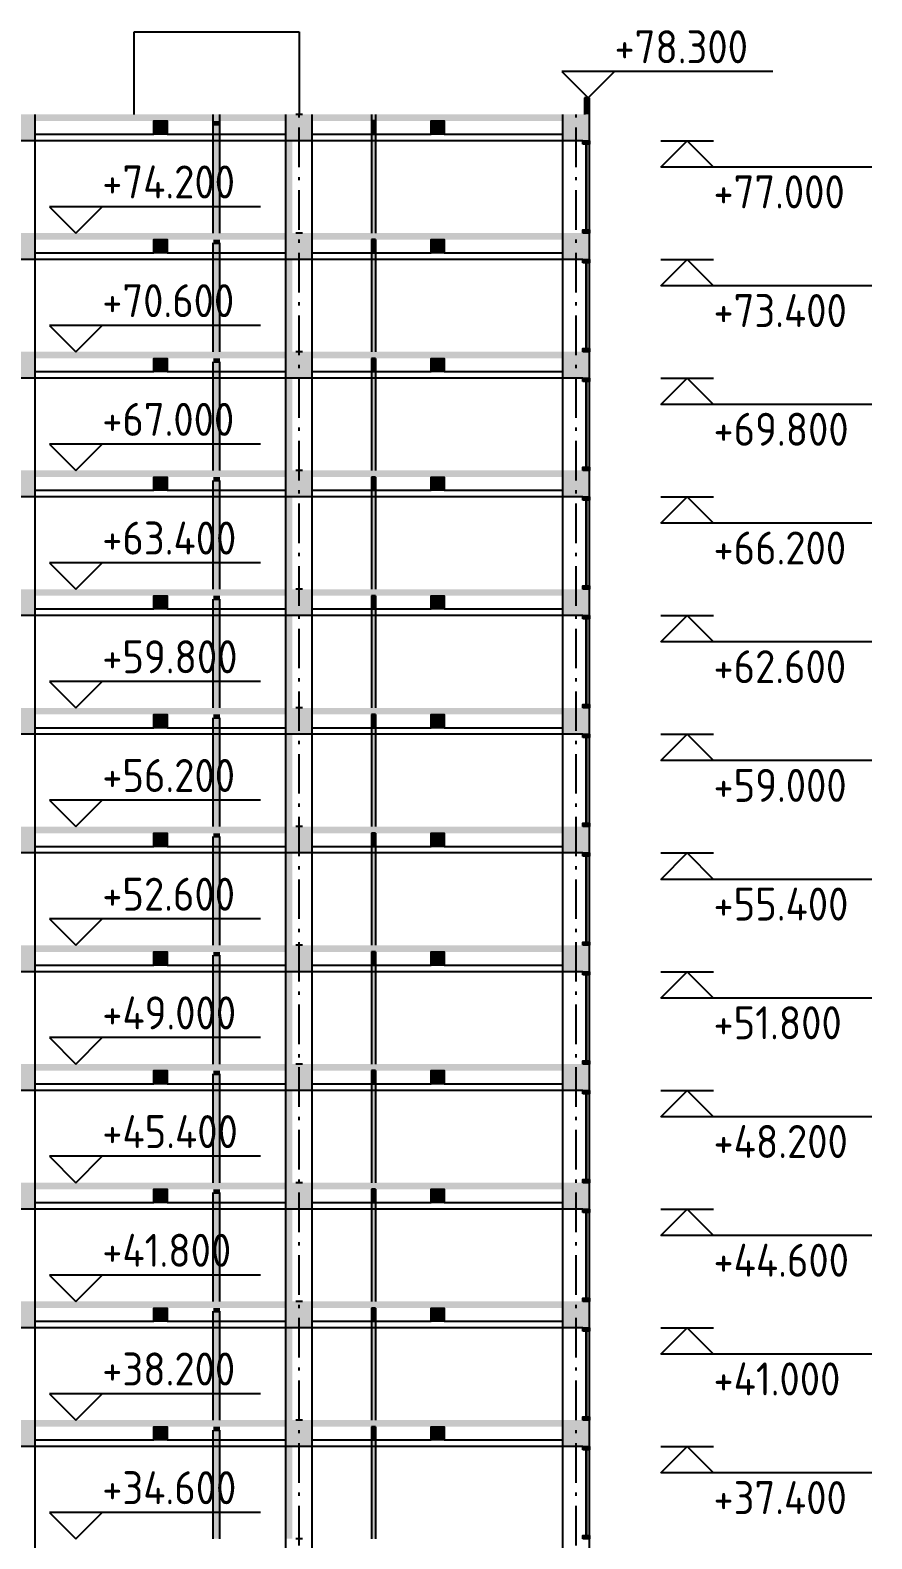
# Model space of a CAD drawing. Header units: inches. Extents: x -310 to 1074, y -19 to 138.
# Drawn here: x 208.11 to 233.62, y 34.6 to 80.35 of the extents above; entities that cross this region are included whole.
import ezdxf

# ---------------------------------------------------------------- set-up
doc = ezdxf.new("R2010")
doc.units = ezdxf.units.IN
doc.header["$MEASUREMENT"] = 0
doc.linetypes.add('ACAD_ISO10W100', pattern=[18, 12, -3, 0, -3])
for name, color, linetype in [('axis', 1, 'ACAD_ISO10W100'), ('column', 2, 'Continuous'), ('cutglass', 4, 'Continuous'), ('hatch', 11, 'Continuous'), ('oncut', 6, 'Continuous'), ('seeline', 214, 'Continuous'), ('text', 7, 'ACAD_ISO10W100')]:
    doc.layers.add(name, color=color, linetype=linetype)
doc.styles.add('Annotative', font='Arial.ttf')

msp = doc.modelspace()

# ---------------------------------------------------------------- hatches: boundary and pattern name
at = {"layer": 'hatch'}
h = msp.add_hatch(color=256, dxfattribs=at)
h.dxf.hatch_style = 1
h.paths.add_polyline_path([(225.0586, 78.3), (224.9086, 78.3), (224.9086, 77.8), (225.0586, 77.8)])
h = msp.add_hatch(color=256, dxfattribs=at)
h.dxf.hatch_style = 1
h.paths.add_polyline_path([(208.2586, 77.8), (207.4586, 77.8), (207.4586, 77), (208.2586, 77)])
h = msp.add_hatch(color=256, dxfattribs=at)
h.dxf.hatch_style = 1
h.paths.add_polyline_path([(215.8586, 77.8), (208.2586, 77.8), (208.2586, 77.6), (215.8586, 77.6)])
h = msp.add_hatch(color=256, dxfattribs=at)
h.dxf.hatch_style = 1
h.paths.add_polyline_path([(213.8586, 77.8), (213.6586, 77.8), (213.6586, 76.2), (213.8586, 76.2)])
h = msp.add_hatch(color=256, dxfattribs=at)
h.dxf.hatch_style = 1
h.paths.add_polyline_path([(216.0586, 77.8), (215.8586, 77.8), (215.8586, 76.2), (216.0586, 76.2)])
h = msp.add_hatch(color=256, dxfattribs=at)
h.dxf.hatch_style = 1
h.paths.add_polyline_path([(216.6586, 77.8), (215.8586, 77.8), (215.8586, 77), (216.6586, 77)])
h = msp.add_hatch(color=256, dxfattribs=at)
h.dxf.hatch_style = 1
h.paths.add_polyline_path([(224.2586, 77.8), (216.6586, 77.8), (216.6586, 77.6), (224.2586, 77.6)])
h = msp.add_hatch(color=256, dxfattribs=at)
h.dxf.hatch_style = 1
h.paths.add_polyline_path([(218.5786, 77.8), (218.4586, 77.8), (218.4586, 76.2), (218.5786, 76.2)])
h = msp.add_hatch(color=256, dxfattribs=at)
h.dxf.hatch_style = 1
h.paths.add_polyline_path([(225.0586, 77.8), (224.2586, 77.8), (224.2586, 77), (225.0586, 77)])
h = msp.add_hatch(color=256, dxfattribs=at)
h.dxf.hatch_style = 1
h.paths.add_polyline_path([(212.2586, 77.6), (211.8586, 77.6), (211.8586, 77.2), (212.2586, 77.2)])
h = msp.add_hatch(color=256, dxfattribs=at)
h.dxf.hatch_style = 1
h.paths.add_polyline_path([(213.8586, 77.6), (213.6586, 77.6), (213.6586, 77.4611), (213.8586, 77.4611)])
h = msp.add_hatch(color=256, dxfattribs=at)
h.dxf.hatch_style = 1
h.paths.add_polyline_path([(213.8586, 77.5), (213.6586, 77.5), (213.6586, 74.2), (213.8586, 74.2)])
h = msp.add_hatch(color=256, dxfattribs=at)
h.dxf.hatch_style = 1
h.paths.add_polyline_path([(218.5786, 77.6), (218.4586, 77.6), (218.4586, 77.2), (218.5786, 77.2)])
h = msp.add_hatch(color=256, dxfattribs=at)
h.dxf.hatch_style = 1
h.paths.add_polyline_path([(218.5786, 77.5), (218.4586, 77.5), (218.4586, 74.2), (218.5786, 74.2)])
h = msp.add_hatch(color=256, dxfattribs=at)
h.dxf.hatch_style = 1
h.paths.add_polyline_path([(220.6586, 77.6), (220.2586, 77.6), (220.2586, 77.2), (220.6586, 77.2)])
h = msp.add_hatch(color=256, dxfattribs=at)
h.dxf.hatch_style = 1
h.paths.add_polyline_path([(216.0586, 77), (215.8586, 77), (215.8586, 74.2), (216.0586, 74.2)])
h = msp.add_hatch(color=256, dxfattribs=at)
h.dxf.hatch_style = 1
h.paths.add_polyline_path([(224.8586, 77), (225.0586, 77), (225.0586, 76.9), (224.8586, 76.9)])
h = msp.add_hatch(color=256, dxfattribs=at)
h.dxf.hatch_style = 1
h.paths.add_polyline_path([(208.2586, 74.2), (207.4586, 74.2), (207.4586, 73.4), (208.2586, 73.4)])
h = msp.add_hatch(color=256, dxfattribs=at)
h.dxf.hatch_style = 1
h.paths.add_polyline_path([(215.8586, 74.2), (208.2586, 74.2), (208.2586, 74), (215.8586, 74)])
h = msp.add_hatch(color=256, dxfattribs=at)
h.dxf.hatch_style = 1
h.paths.add_polyline_path([(216.6586, 74.2), (215.8586, 74.2), (215.8586, 73.4), (216.6586, 73.4)])
h = msp.add_hatch(color=256, dxfattribs=at)
h.dxf.hatch_style = 1
h.paths.add_polyline_path([(224.2586, 74.2), (216.6586, 74.2), (216.6586, 74), (224.2586, 74)])
h = msp.add_hatch(color=256, dxfattribs=at)
h.dxf.hatch_style = 1
h.paths.add_polyline_path([(225.0586, 74.2), (224.2586, 74.2), (224.2586, 73.4), (225.0586, 73.4)])
h = msp.add_hatch(color=256, dxfattribs=at)
h.dxf.hatch_style = 1
h.paths.add_polyline_path([(224.8586, 74.3), (225.0586, 74.3), (225.0586, 74.2), (224.8586, 74.2)])
h = msp.add_hatch(color=256, dxfattribs=at)
h.dxf.hatch_style = 1
h.paths.add_polyline_path([(212.2586, 74), (211.8586, 74), (211.8586, 73.6), (212.2586, 73.6)])
h = msp.add_hatch(color=256, dxfattribs=at)
h.dxf.hatch_style = 1
h.paths.add_polyline_path([(213.8586, 74), (213.6586, 74), (213.6586, 73.8611), (213.8586, 73.8611)])
h = msp.add_hatch(color=256, dxfattribs=at)
h.dxf.hatch_style = 1
h.paths.add_polyline_path([(213.8586, 73.9), (213.6586, 73.9), (213.6586, 70.6), (213.8586, 70.6)])
h = msp.add_hatch(color=256, dxfattribs=at)
h.dxf.hatch_style = 1
h.paths.add_polyline_path([(218.5786, 74), (218.4586, 74), (218.4586, 73.6), (218.5786, 73.6)])
h = msp.add_hatch(color=256, dxfattribs=at)
h.dxf.hatch_style = 1
h.paths.add_polyline_path([(218.5786, 73.9), (218.4586, 73.9), (218.4586, 70.6), (218.5786, 70.6)])
h = msp.add_hatch(color=256, dxfattribs=at)
h.dxf.hatch_style = 1
h.paths.add_polyline_path([(220.6586, 74), (220.2586, 74), (220.2586, 73.6), (220.6586, 73.6)])
h = msp.add_hatch(color=256, dxfattribs=at)
h.dxf.hatch_style = 1
h.paths.add_polyline_path([(216.0586, 73.4), (215.8586, 73.4), (215.8586, 70.6), (216.0586, 70.6)])
h = msp.add_hatch(color=256, dxfattribs=at)
h.dxf.hatch_style = 1
h.paths.add_polyline_path([(224.8586, 73.4), (225.0586, 73.4), (225.0586, 73.3), (224.8586, 73.3)])
h = msp.add_hatch(color=256, dxfattribs=at)
h.dxf.hatch_style = 1
h.paths.add_polyline_path([(208.2586, 70.6), (207.4586, 70.6), (207.4586, 69.8), (208.2586, 69.8)])
h = msp.add_hatch(color=256, dxfattribs=at)
h.dxf.hatch_style = 1
h.paths.add_polyline_path([(215.8586, 70.6), (208.2586, 70.6), (208.2586, 70.4), (215.8586, 70.4)])
h = msp.add_hatch(color=256, dxfattribs=at)
h.dxf.hatch_style = 1
h.paths.add_polyline_path([(216.6586, 70.6), (215.8586, 70.6), (215.8586, 69.8), (216.6586, 69.8)])
h = msp.add_hatch(color=256, dxfattribs=at)
h.dxf.hatch_style = 1
h.paths.add_polyline_path([(224.2586, 70.6), (216.6586, 70.6), (216.6586, 70.4), (224.2586, 70.4)])
h = msp.add_hatch(color=256, dxfattribs=at)
h.dxf.hatch_style = 1
h.paths.add_polyline_path([(225.0586, 70.6), (224.2586, 70.6), (224.2586, 69.8), (225.0586, 69.8)])
h = msp.add_hatch(color=256, dxfattribs=at)
h.dxf.hatch_style = 1
h.paths.add_polyline_path([(224.8586, 70.7), (225.0586, 70.7), (225.0586, 70.6), (224.8586, 70.6)])
h = msp.add_hatch(color=256, dxfattribs=at)
h.dxf.hatch_style = 1
h.paths.add_polyline_path([(212.2586, 70.4), (211.8586, 70.4), (211.8586, 70), (212.2586, 70)])
h = msp.add_hatch(color=256, dxfattribs=at)
h.dxf.hatch_style = 1
h.paths.add_polyline_path([(213.8586, 70.4), (213.6586, 70.4), (213.6586, 70.2611), (213.8586, 70.2611)])
h = msp.add_hatch(color=256, dxfattribs=at)
h.dxf.hatch_style = 1
h.paths.add_polyline_path([(213.8586, 70.3), (213.6586, 70.3), (213.6586, 67), (213.8586, 67)])
h = msp.add_hatch(color=256, dxfattribs=at)
h.dxf.hatch_style = 1
h.paths.add_polyline_path([(218.5786, 70.4), (218.4586, 70.4), (218.4586, 70), (218.5786, 70)])
h = msp.add_hatch(color=256, dxfattribs=at)
h.dxf.hatch_style = 1
h.paths.add_polyline_path([(218.5786, 70.3), (218.4586, 70.3), (218.4586, 67), (218.5786, 67)])
h = msp.add_hatch(color=256, dxfattribs=at)
h.dxf.hatch_style = 1
h.paths.add_polyline_path([(220.6586, 70.4), (220.2586, 70.4), (220.2586, 70), (220.6586, 70)])
h = msp.add_hatch(color=256, dxfattribs=at)
h.dxf.hatch_style = 1
h.paths.add_polyline_path([(216.0586, 69.8), (215.8586, 69.8), (215.8586, 67), (216.0586, 67)])
h = msp.add_hatch(color=256, dxfattribs=at)
h.dxf.hatch_style = 1
h.paths.add_polyline_path([(224.8586, 69.8), (225.0586, 69.8), (225.0586, 69.7), (224.8586, 69.7)])
h = msp.add_hatch(color=256, dxfattribs=at)
h.dxf.hatch_style = 1
h.paths.add_polyline_path([(208.2586, 67), (207.4586, 67), (207.4586, 66.2), (208.2586, 66.2)])
h = msp.add_hatch(color=256, dxfattribs=at)
h.dxf.hatch_style = 1
h.paths.add_polyline_path([(215.8586, 67), (208.2586, 67), (208.2586, 66.8), (215.8586, 66.8)])
h = msp.add_hatch(color=256, dxfattribs=at)
h.dxf.hatch_style = 1
h.paths.add_polyline_path([(212.2586, 66.8), (211.8586, 66.8), (211.8586, 66.4), (212.2586, 66.4)])
h = msp.add_hatch(color=256, dxfattribs=at)
h.dxf.hatch_style = 1
h.paths.add_polyline_path([(213.8586, 66.8), (213.6586, 66.8), (213.6586, 66.6611), (213.8586, 66.6611)])
h = msp.add_hatch(color=256, dxfattribs=at)
h.dxf.hatch_style = 1
h.paths.add_polyline_path([(216.6586, 67), (215.8586, 67), (215.8586, 66.2), (216.6586, 66.2)])
h = msp.add_hatch(color=256, dxfattribs=at)
h.dxf.hatch_style = 1
h.paths.add_polyline_path([(224.2586, 67), (216.6586, 67), (216.6586, 66.8), (224.2586, 66.8)])
h = msp.add_hatch(color=256, dxfattribs=at)
h.dxf.hatch_style = 1
h.paths.add_polyline_path([(218.5786, 66.8), (218.4586, 66.8), (218.4586, 66.4), (218.5786, 66.4)])
h = msp.add_hatch(color=256, dxfattribs=at)
h.dxf.hatch_style = 1
h.paths.add_polyline_path([(220.6586, 66.8), (220.2586, 66.8), (220.2586, 66.4), (220.6586, 66.4)])
h = msp.add_hatch(color=256, dxfattribs=at)
h.dxf.hatch_style = 1
h.paths.add_polyline_path([(225.0586, 67), (224.2586, 67), (224.2586, 66.2), (225.0586, 66.2)])
h = msp.add_hatch(color=256, dxfattribs=at)
h.dxf.hatch_style = 1
h.paths.add_polyline_path([(224.8586, 67.1), (225.0586, 67.1), (225.0586, 67), (224.8586, 67)])
h = msp.add_hatch(color=256, dxfattribs=at)
h.dxf.hatch_style = 1
h.paths.add_polyline_path([(213.8586, 66.7), (213.6586, 66.7), (213.6586, 63.4), (213.8586, 63.4)])
h = msp.add_hatch(color=256, dxfattribs=at)
h.dxf.hatch_style = 1
h.paths.add_polyline_path([(218.5786, 66.7), (218.4586, 66.7), (218.4586, 63.4), (218.5786, 63.4)])
h = msp.add_hatch(color=256, dxfattribs=at)
h.dxf.hatch_style = 1
h.paths.add_polyline_path([(216.0586, 66.2), (215.8586, 66.2), (215.8586, 63.4), (216.0586, 63.4)])
h = msp.add_hatch(color=256, dxfattribs=at)
h.dxf.hatch_style = 1
h.paths.add_polyline_path([(224.8586, 66.2), (225.0586, 66.2), (225.0586, 66.1), (224.8586, 66.1)])
h = msp.add_hatch(color=256, dxfattribs=at)
h.dxf.hatch_style = 1
h.paths.add_polyline_path([(208.2586, 63.4), (207.4586, 63.4), (207.4586, 62.6), (208.2586, 62.6)])
h = msp.add_hatch(color=256, dxfattribs=at)
h.dxf.hatch_style = 1
h.paths.add_polyline_path([(215.8586, 63.4), (208.2586, 63.4), (208.2586, 63.2), (215.8586, 63.2)])
h = msp.add_hatch(color=256, dxfattribs=at)
h.dxf.hatch_style = 1
h.paths.add_polyline_path([(212.2586, 63.2), (211.8586, 63.2), (211.8586, 62.8), (212.2586, 62.8)])
h = msp.add_hatch(color=256, dxfattribs=at)
h.dxf.hatch_style = 1
h.paths.add_polyline_path([(213.8586, 63.2), (213.6586, 63.2), (213.6586, 63.0611), (213.8586, 63.0611)])
h = msp.add_hatch(color=256, dxfattribs=at)
h.dxf.hatch_style = 1
h.paths.add_polyline_path([(216.6586, 63.4), (215.8586, 63.4), (215.8586, 62.6), (216.6586, 62.6)])
h = msp.add_hatch(color=256, dxfattribs=at)
h.dxf.hatch_style = 1
h.paths.add_polyline_path([(224.2586, 63.4), (216.6586, 63.4), (216.6586, 63.2), (224.2586, 63.2)])
h = msp.add_hatch(color=256, dxfattribs=at)
h.dxf.hatch_style = 1
h.paths.add_polyline_path([(218.5786, 63.2), (218.4586, 63.2), (218.4586, 62.8), (218.5786, 62.8)])
h = msp.add_hatch(color=256, dxfattribs=at)
h.dxf.hatch_style = 1
h.paths.add_polyline_path([(220.6586, 63.2), (220.2586, 63.2), (220.2586, 62.8), (220.6586, 62.8)])
h = msp.add_hatch(color=256, dxfattribs=at)
h.dxf.hatch_style = 1
h.paths.add_polyline_path([(225.0586, 63.4), (224.2586, 63.4), (224.2586, 62.6), (225.0586, 62.6)])
h = msp.add_hatch(color=256, dxfattribs=at)
h.dxf.hatch_style = 1
h.paths.add_polyline_path([(224.8586, 63.5), (225.0586, 63.5), (225.0586, 63.4), (224.8586, 63.4)])
h = msp.add_hatch(color=256, dxfattribs=at)
h.dxf.hatch_style = 1
h.paths.add_polyline_path([(213.8586, 63.1), (213.6586, 63.1), (213.6586, 59.8), (213.8586, 59.8)])
h = msp.add_hatch(color=256, dxfattribs=at)
h.dxf.hatch_style = 1
h.paths.add_polyline_path([(218.5786, 63.1), (218.4586, 63.1), (218.4586, 59.8), (218.5786, 59.8)])
h = msp.add_hatch(color=256, dxfattribs=at)
h.dxf.hatch_style = 1
h.paths.add_polyline_path([(216.0586, 62.6), (215.8586, 62.6), (215.8586, 59.8), (216.0586, 59.8)])
h = msp.add_hatch(color=256, dxfattribs=at)
h.dxf.hatch_style = 1
h.paths.add_polyline_path([(224.8586, 62.6), (225.0586, 62.6), (225.0586, 62.5), (224.8586, 62.5)])
h = msp.add_hatch(color=256, dxfattribs=at)
h.dxf.hatch_style = 1
h.paths.add_polyline_path([(208.2586, 59.8), (207.4586, 59.8), (207.4586, 59), (208.2586, 59)])
h = msp.add_hatch(color=256, dxfattribs=at)
h.dxf.hatch_style = 1
h.paths.add_polyline_path([(215.8586, 59.8), (208.2586, 59.8), (208.2586, 59.6), (215.8586, 59.6)])
h = msp.add_hatch(color=256, dxfattribs=at)
h.dxf.hatch_style = 1
h.paths.add_polyline_path([(212.2586, 59.6), (211.8586, 59.6), (211.8586, 59.2), (212.2586, 59.2)])
h = msp.add_hatch(color=256, dxfattribs=at)
h.dxf.hatch_style = 1
h.paths.add_polyline_path([(213.8586, 59.6), (213.6586, 59.6), (213.6586, 59.4611), (213.8586, 59.4611)])
h = msp.add_hatch(color=256, dxfattribs=at)
h.dxf.hatch_style = 1
h.paths.add_polyline_path([(213.8586, 59.5), (213.6586, 59.5), (213.6586, 56.2), (213.8586, 56.2)])
h = msp.add_hatch(color=256, dxfattribs=at)
h.dxf.hatch_style = 1
h.paths.add_polyline_path([(216.6586, 59.8), (215.8586, 59.8), (215.8586, 59), (216.6586, 59)])
h = msp.add_hatch(color=256, dxfattribs=at)
h.dxf.hatch_style = 1
h.paths.add_polyline_path([(224.2586, 59.8), (216.6586, 59.8), (216.6586, 59.6), (224.2586, 59.6)])
h = msp.add_hatch(color=256, dxfattribs=at)
h.dxf.hatch_style = 1
h.paths.add_polyline_path([(218.5786, 59.6), (218.4586, 59.6), (218.4586, 59.2), (218.5786, 59.2)])
h = msp.add_hatch(color=256, dxfattribs=at)
h.dxf.hatch_style = 1
h.paths.add_polyline_path([(218.5786, 59.5), (218.4586, 59.5), (218.4586, 56.2), (218.5786, 56.2)])
h = msp.add_hatch(color=256, dxfattribs=at)
h.dxf.hatch_style = 1
h.paths.add_polyline_path([(220.6586, 59.6), (220.2586, 59.6), (220.2586, 59.2), (220.6586, 59.2)])
h = msp.add_hatch(color=256, dxfattribs=at)
h.dxf.hatch_style = 1
h.paths.add_polyline_path([(225.0586, 59.8), (224.2586, 59.8), (224.2586, 59), (225.0586, 59)])
h = msp.add_hatch(color=256, dxfattribs=at)
h.dxf.hatch_style = 1
h.paths.add_polyline_path([(224.8586, 59.9), (225.0586, 59.9), (225.0586, 59.8), (224.8586, 59.8)])
h = msp.add_hatch(color=256, dxfattribs=at)
h.dxf.hatch_style = 1
h.paths.add_polyline_path([(216.0586, 59), (215.8586, 59), (215.8586, 56.2), (216.0586, 56.2)])
h = msp.add_hatch(color=256, dxfattribs=at)
h.dxf.hatch_style = 1
h.paths.add_polyline_path([(224.8586, 59), (225.0586, 59), (225.0586, 58.9), (224.8586, 58.9)])
h = msp.add_hatch(color=256, dxfattribs=at)
h.dxf.hatch_style = 1
h.paths.add_polyline_path([(224.8586, 56.3), (225.0586, 56.3), (225.0586, 56.2), (224.8586, 56.2)])
h = msp.add_hatch(color=256, dxfattribs=at)
h.dxf.hatch_style = 1
h.paths.add_polyline_path([(208.2586, 56.2), (207.4586, 56.2), (207.4586, 55.4), (208.2586, 55.4)])
h = msp.add_hatch(color=256, dxfattribs=at)
h.dxf.hatch_style = 1
h.paths.add_polyline_path([(215.8586, 56.2), (208.2586, 56.2), (208.2586, 56), (215.8586, 56)])
h = msp.add_hatch(color=256, dxfattribs=at)
h.dxf.hatch_style = 1
h.paths.add_polyline_path([(212.2586, 56), (211.8586, 56), (211.8586, 55.6), (212.2586, 55.6)])
h = msp.add_hatch(color=256, dxfattribs=at)
h.dxf.hatch_style = 1
h.paths.add_polyline_path([(213.8586, 56), (213.6586, 56), (213.6586, 55.8611), (213.8586, 55.8611)])
h = msp.add_hatch(color=256, dxfattribs=at)
h.dxf.hatch_style = 1
h.paths.add_polyline_path([(213.8586, 55.9), (213.6586, 55.9), (213.6586, 52.6), (213.8586, 52.6)])
h = msp.add_hatch(color=256, dxfattribs=at)
h.dxf.hatch_style = 1
h.paths.add_polyline_path([(216.6586, 56.2), (215.8586, 56.2), (215.8586, 55.4), (216.6586, 55.4)])
h = msp.add_hatch(color=256, dxfattribs=at)
h.dxf.hatch_style = 1
h.paths.add_polyline_path([(224.2586, 56.2), (216.6586, 56.2), (216.6586, 56), (224.2586, 56)])
h = msp.add_hatch(color=256, dxfattribs=at)
h.dxf.hatch_style = 1
h.paths.add_polyline_path([(218.5786, 56), (218.4586, 56), (218.4586, 55.6), (218.5786, 55.6)])
h = msp.add_hatch(color=256, dxfattribs=at)
h.dxf.hatch_style = 1
h.paths.add_polyline_path([(218.5786, 55.9), (218.4586, 55.9), (218.4586, 52.6), (218.5786, 52.6)])
h = msp.add_hatch(color=256, dxfattribs=at)
h.dxf.hatch_style = 1
h.paths.add_polyline_path([(220.6586, 56), (220.2586, 56), (220.2586, 55.6), (220.6586, 55.6)])
h = msp.add_hatch(color=256, dxfattribs=at)
h.dxf.hatch_style = 1
h.paths.add_polyline_path([(225.0586, 56.2), (224.2586, 56.2), (224.2586, 55.4), (225.0586, 55.4)])
h = msp.add_hatch(color=256, dxfattribs=at)
h.dxf.hatch_style = 1
h.paths.add_polyline_path([(216.0586, 55.4), (215.8586, 55.4), (215.8586, 52.6), (216.0586, 52.6)])
h = msp.add_hatch(color=256, dxfattribs=at)
h.dxf.hatch_style = 1
h.paths.add_polyline_path([(224.8586, 55.4), (225.0586, 55.4), (225.0586, 55.3), (224.8586, 55.3)])
h = msp.add_hatch(color=256, dxfattribs=at)
h.dxf.hatch_style = 1
h.paths.add_polyline_path([(224.8586, 52.7), (225.0586, 52.7), (225.0586, 52.6), (224.8586, 52.6)])
h = msp.add_hatch(color=256, dxfattribs=at)
h.dxf.hatch_style = 1
h.paths.add_polyline_path([(208.2586, 52.6), (207.4586, 52.6), (207.4586, 51.8), (208.2586, 51.8)])
h = msp.add_hatch(color=256, dxfattribs=at)
h.dxf.hatch_style = 1
h.paths.add_polyline_path([(215.8586, 52.6), (208.2586, 52.6), (208.2586, 52.4), (215.8586, 52.4)])
h = msp.add_hatch(color=256, dxfattribs=at)
h.dxf.hatch_style = 1
h.paths.add_polyline_path([(212.2586, 52.4), (211.8586, 52.4), (211.8586, 52), (212.2586, 52)])
h = msp.add_hatch(color=256, dxfattribs=at)
h.dxf.hatch_style = 1
h.paths.add_polyline_path([(213.8586, 52.4), (213.6586, 52.4), (213.6586, 52.2611), (213.8586, 52.2611)])
h = msp.add_hatch(color=256, dxfattribs=at)
h.dxf.hatch_style = 1
h.paths.add_polyline_path([(213.8586, 52.3), (213.6586, 52.3), (213.6586, 49), (213.8586, 49)])
h = msp.add_hatch(color=256, dxfattribs=at)
h.dxf.hatch_style = 1
h.paths.add_polyline_path([(216.6586, 52.6), (215.8586, 52.6), (215.8586, 51.8), (216.6586, 51.8)])
h = msp.add_hatch(color=256, dxfattribs=at)
h.dxf.hatch_style = 1
h.paths.add_polyline_path([(224.2586, 52.6), (216.6586, 52.6), (216.6586, 52.4), (224.2586, 52.4)])
h = msp.add_hatch(color=256, dxfattribs=at)
h.dxf.hatch_style = 1
h.paths.add_polyline_path([(218.5786, 52.4), (218.4586, 52.4), (218.4586, 52), (218.5786, 52)])
h = msp.add_hatch(color=256, dxfattribs=at)
h.dxf.hatch_style = 1
h.paths.add_polyline_path([(218.5786, 52.3), (218.4586, 52.3), (218.4586, 49), (218.5786, 49)])
h = msp.add_hatch(color=256, dxfattribs=at)
h.dxf.hatch_style = 1
h.paths.add_polyline_path([(220.6586, 52.4), (220.2586, 52.4), (220.2586, 52), (220.6586, 52)])
h = msp.add_hatch(color=256, dxfattribs=at)
h.dxf.hatch_style = 1
h.paths.add_polyline_path([(225.0586, 52.6), (224.2586, 52.6), (224.2586, 51.8), (225.0586, 51.8)])
h = msp.add_hatch(color=256, dxfattribs=at)
h.dxf.hatch_style = 1
h.paths.add_polyline_path([(216.0586, 51.8), (215.8586, 51.8), (215.8586, 49), (216.0586, 49)])
h = msp.add_hatch(color=256, dxfattribs=at)
h.dxf.hatch_style = 1
h.paths.add_polyline_path([(224.8586, 51.8), (225.0586, 51.8), (225.0586, 51.7), (224.8586, 51.7)])
h = msp.add_hatch(color=256, dxfattribs=at)
h.dxf.hatch_style = 1
h.paths.add_polyline_path([(208.2586, 49), (207.4586, 49), (207.4586, 48.2), (208.2586, 48.2)])
h = msp.add_hatch(color=256, dxfattribs=at)
h.dxf.hatch_style = 1
h.paths.add_polyline_path([(215.8586, 49), (208.2586, 49), (208.2586, 48.8), (215.8586, 48.8)])
h = msp.add_hatch(color=256, dxfattribs=at)
h.dxf.hatch_style = 1
h.paths.add_polyline_path([(216.6586, 49), (215.8586, 49), (215.8586, 48.2), (216.6586, 48.2)])
h = msp.add_hatch(color=256, dxfattribs=at)
h.dxf.hatch_style = 1
h.paths.add_polyline_path([(224.2586, 49), (216.6586, 49), (216.6586, 48.8), (224.2586, 48.8)])
h = msp.add_hatch(color=256, dxfattribs=at)
h.dxf.hatch_style = 1
h.paths.add_polyline_path([(225.0586, 49), (224.2586, 49), (224.2586, 48.2), (225.0586, 48.2)])
h = msp.add_hatch(color=256, dxfattribs=at)
h.dxf.hatch_style = 1
h.paths.add_polyline_path([(224.8586, 49.1), (225.0586, 49.1), (225.0586, 49), (224.8586, 49)])
h = msp.add_hatch(color=256, dxfattribs=at)
h.dxf.hatch_style = 1
h.paths.add_polyline_path([(212.2586, 48.8), (211.8586, 48.8), (211.8586, 48.4), (212.2586, 48.4)])
h = msp.add_hatch(color=256, dxfattribs=at)
h.dxf.hatch_style = 1
h.paths.add_polyline_path([(213.8586, 48.8), (213.6586, 48.8), (213.6586, 48.6611), (213.8586, 48.6611)])
h = msp.add_hatch(color=256, dxfattribs=at)
h.dxf.hatch_style = 1
h.paths.add_polyline_path([(213.8586, 48.7), (213.6586, 48.7), (213.6586, 45.4), (213.8586, 45.4)])
h = msp.add_hatch(color=256, dxfattribs=at)
h.dxf.hatch_style = 1
h.paths.add_polyline_path([(218.5786, 48.8), (218.4586, 48.8), (218.4586, 48.4), (218.5786, 48.4)])
h = msp.add_hatch(color=256, dxfattribs=at)
h.dxf.hatch_style = 1
h.paths.add_polyline_path([(218.5786, 48.7), (218.4586, 48.7), (218.4586, 45.4), (218.5786, 45.4)])
h = msp.add_hatch(color=256, dxfattribs=at)
h.dxf.hatch_style = 1
h.paths.add_polyline_path([(220.6586, 48.8), (220.2586, 48.8), (220.2586, 48.4), (220.6586, 48.4)])
h = msp.add_hatch(color=256, dxfattribs=at)
h.dxf.hatch_style = 1
h.paths.add_polyline_path([(216.0586, 48.2), (215.8586, 48.2), (215.8586, 45.4), (216.0586, 45.4)])
h = msp.add_hatch(color=256, dxfattribs=at)
h.dxf.hatch_style = 1
h.paths.add_polyline_path([(224.8586, 48.2), (225.0586, 48.2), (225.0586, 48.1), (224.8586, 48.1)])
h = msp.add_hatch(color=256, dxfattribs=at)
h.dxf.hatch_style = 1
h.paths.add_polyline_path([(208.2586, 45.4), (207.4586, 45.4), (207.4586, 44.6), (208.2586, 44.6)])
h = msp.add_hatch(color=256, dxfattribs=at)
h.dxf.hatch_style = 1
h.paths.add_polyline_path([(215.8586, 45.4), (208.2586, 45.4), (208.2586, 45.2), (215.8586, 45.2)])
h = msp.add_hatch(color=256, dxfattribs=at)
h.dxf.hatch_style = 1
h.paths.add_polyline_path([(216.6586, 45.4), (215.8586, 45.4), (215.8586, 44.6), (216.6586, 44.6)])
h = msp.add_hatch(color=256, dxfattribs=at)
h.dxf.hatch_style = 1
h.paths.add_polyline_path([(224.2586, 45.4), (216.6586, 45.4), (216.6586, 45.2), (224.2586, 45.2)])
h = msp.add_hatch(color=256, dxfattribs=at)
h.dxf.hatch_style = 1
h.paths.add_polyline_path([(225.0586, 45.4), (224.2586, 45.4), (224.2586, 44.6), (225.0586, 44.6)])
h = msp.add_hatch(color=256, dxfattribs=at)
h.dxf.hatch_style = 1
h.paths.add_polyline_path([(224.8586, 45.5), (225.0586, 45.5), (225.0586, 45.4), (224.8586, 45.4)])
h = msp.add_hatch(color=256, dxfattribs=at)
h.dxf.hatch_style = 1
h.paths.add_polyline_path([(212.2586, 45.2), (211.8586, 45.2), (211.8586, 44.8), (212.2586, 44.8)])
h = msp.add_hatch(color=256, dxfattribs=at)
h.dxf.hatch_style = 1
h.paths.add_polyline_path([(213.8586, 45.2), (213.6586, 45.2), (213.6586, 45.0611), (213.8586, 45.0611)])
h = msp.add_hatch(color=256, dxfattribs=at)
h.dxf.hatch_style = 1
h.paths.add_polyline_path([(213.8586, 45.1), (213.6586, 45.1), (213.6586, 41.8), (213.8586, 41.8)])
h = msp.add_hatch(color=256, dxfattribs=at)
h.dxf.hatch_style = 1
h.paths.add_polyline_path([(218.5786, 45.2), (218.4586, 45.2), (218.4586, 44.8), (218.5786, 44.8)])
h = msp.add_hatch(color=256, dxfattribs=at)
h.dxf.hatch_style = 1
h.paths.add_polyline_path([(218.5786, 45.1), (218.4586, 45.1), (218.4586, 41.8), (218.5786, 41.8)])
h = msp.add_hatch(color=256, dxfattribs=at)
h.dxf.hatch_style = 1
h.paths.add_polyline_path([(220.6586, 45.2), (220.2586, 45.2), (220.2586, 44.8), (220.6586, 44.8)])
h = msp.add_hatch(color=256, dxfattribs=at)
h.dxf.hatch_style = 1
h.paths.add_polyline_path([(216.0586, 44.6), (215.8586, 44.6), (215.8586, 41.8), (216.0586, 41.8)])
h = msp.add_hatch(color=256, dxfattribs=at)
h.dxf.hatch_style = 1
h.paths.add_polyline_path([(224.8586, 44.6), (225.0586, 44.6), (225.0586, 44.5), (224.8586, 44.5)])
h = msp.add_hatch(color=256, dxfattribs=at)
h.dxf.hatch_style = 1
h.paths.add_polyline_path([(208.2586, 41.8), (207.4586, 41.8), (207.4586, 41), (208.2586, 41)])
h = msp.add_hatch(color=256, dxfattribs=at)
h.dxf.hatch_style = 1
h.paths.add_polyline_path([(215.8586, 41.8), (208.2586, 41.8), (208.2586, 41.6), (215.8586, 41.6)])
h = msp.add_hatch(color=256, dxfattribs=at)
h.dxf.hatch_style = 1
h.paths.add_polyline_path([(216.6586, 41.8), (215.8586, 41.8), (215.8586, 41), (216.6586, 41)])
h = msp.add_hatch(color=256, dxfattribs=at)
h.dxf.hatch_style = 1
h.paths.add_polyline_path([(224.2586, 41.8), (216.6586, 41.8), (216.6586, 41.6), (224.2586, 41.6)])
h = msp.add_hatch(color=256, dxfattribs=at)
h.dxf.hatch_style = 1
h.paths.add_polyline_path([(225.0586, 41.8), (224.2586, 41.8), (224.2586, 41), (225.0586, 41)])
h = msp.add_hatch(color=256, dxfattribs=at)
h.dxf.hatch_style = 1
h.paths.add_polyline_path([(224.8586, 41.9), (225.0586, 41.9), (225.0586, 41.8), (224.8586, 41.8)])
h = msp.add_hatch(color=256, dxfattribs=at)
h.dxf.hatch_style = 1
h.paths.add_polyline_path([(212.2586, 41.6), (211.8586, 41.6), (211.8586, 41.2), (212.2586, 41.2)])
h = msp.add_hatch(color=256, dxfattribs=at)
h.dxf.hatch_style = 1
h.paths.add_polyline_path([(213.8586, 41.6), (213.6586, 41.6), (213.6586, 41.4611), (213.8586, 41.4611)])
h = msp.add_hatch(color=256, dxfattribs=at)
h.dxf.hatch_style = 1
h.paths.add_polyline_path([(213.8586, 41.5), (213.6586, 41.5), (213.6586, 38.2), (213.8586, 38.2)])
h = msp.add_hatch(color=256, dxfattribs=at)
h.dxf.hatch_style = 1
h.paths.add_polyline_path([(218.5786, 41.6), (218.4586, 41.6), (218.4586, 41.2), (218.5786, 41.2)])
h = msp.add_hatch(color=256, dxfattribs=at)
h.dxf.hatch_style = 1
h.paths.add_polyline_path([(218.5786, 41.5), (218.4586, 41.5), (218.4586, 38.2), (218.5786, 38.2)])
h = msp.add_hatch(color=256, dxfattribs=at)
h.dxf.hatch_style = 1
h.paths.add_polyline_path([(220.6586, 41.6), (220.2586, 41.6), (220.2586, 41.2), (220.6586, 41.2)])
h = msp.add_hatch(color=256, dxfattribs=at)
h.dxf.hatch_style = 1
h.paths.add_polyline_path([(216.0586, 41), (215.8586, 41), (215.8586, 38.2), (216.0586, 38.2)])
h = msp.add_hatch(color=256, dxfattribs=at)
h.dxf.hatch_style = 1
h.paths.add_polyline_path([(224.8586, 41), (225.0586, 41), (225.0586, 40.9), (224.8586, 40.9)])
h = msp.add_hatch(color=256, dxfattribs=at)
h.dxf.hatch_style = 1
h.paths.add_polyline_path([(208.2586, 38.2), (207.4586, 38.2), (207.4586, 37.4), (208.2586, 37.4)])
h = msp.add_hatch(color=256, dxfattribs=at)
h.dxf.hatch_style = 1
h.paths.add_polyline_path([(215.8586, 38.2), (208.2586, 38.2), (208.2586, 38), (215.8586, 38)])
h = msp.add_hatch(color=256, dxfattribs=at)
h.dxf.hatch_style = 1
h.paths.add_polyline_path([(212.2586, 38), (211.8586, 38), (211.8586, 37.6), (212.2586, 37.6)])
h = msp.add_hatch(color=256, dxfattribs=at)
h.dxf.hatch_style = 1
h.paths.add_polyline_path([(213.8586, 38), (213.6586, 38), (213.6586, 37.8611), (213.8586, 37.8611)])
h = msp.add_hatch(color=256, dxfattribs=at)
h.dxf.hatch_style = 1
h.paths.add_polyline_path([(216.6586, 38.2), (215.8586, 38.2), (215.8586, 37.4), (216.6586, 37.4)])
h = msp.add_hatch(color=256, dxfattribs=at)
h.dxf.hatch_style = 1
h.paths.add_polyline_path([(224.2586, 38.2), (216.6586, 38.2), (216.6586, 38), (224.2586, 38)])
h = msp.add_hatch(color=256, dxfattribs=at)
h.dxf.hatch_style = 1
h.paths.add_polyline_path([(218.5786, 38), (218.4586, 38), (218.4586, 37.6), (218.5786, 37.6)])
h = msp.add_hatch(color=256, dxfattribs=at)
h.dxf.hatch_style = 1
h.paths.add_polyline_path([(220.6586, 38), (220.2586, 38), (220.2586, 37.6), (220.6586, 37.6)])
h = msp.add_hatch(color=256, dxfattribs=at)
h.dxf.hatch_style = 1
h.paths.add_polyline_path([(225.0586, 38.2), (224.2586, 38.2), (224.2586, 37.4), (225.0586, 37.4)])
h = msp.add_hatch(color=256, dxfattribs=at)
h.dxf.hatch_style = 1
h.paths.add_polyline_path([(224.8586, 38.3), (225.0586, 38.3), (225.0586, 38.2), (224.8586, 38.2)])
h = msp.add_hatch(color=256, dxfattribs=at)
h.dxf.hatch_style = 1
h.paths.add_polyline_path([(213.8586, 37.9), (213.6586, 37.9), (213.6586, 34.6), (213.8586, 34.6)])
h = msp.add_hatch(color=256, dxfattribs=at)
h.dxf.hatch_style = 1
h.paths.add_polyline_path([(218.5786, 37.9), (218.4586, 37.9), (218.4586, 34.6), (218.5786, 34.6)])
h = msp.add_hatch(color=256, dxfattribs=at)
h.dxf.hatch_style = 1
h.paths.add_polyline_path([(216.0586, 37.4), (215.8586, 37.4), (215.8586, 34.6), (216.0586, 34.6)])
h = msp.add_hatch(color=256, dxfattribs=at)
h.dxf.hatch_style = 1
h.paths.add_polyline_path([(224.8586, 37.4), (225.0586, 37.4), (225.0586, 37.3), (224.8586, 37.3)])
h = msp.add_hatch(color=256, dxfattribs=at)
h.dxf.hatch_style = 1
h.paths.add_polyline_path([(224.8586, 34.7), (225.0586, 34.7), (225.0586, 34.6), (224.8586, 34.6)])

# ---------------------------------------------------------------- linework, layer by layer
at = {"layer": 'axis', "ltscale": 0.1}
for p, q in [((216.2586, -15), (216.2586, 77.8)), ((224.6586, -15), (224.6586, 77.8))]:
    msp.add_line(p, q, dxfattribs=at)
at = {"layer": 'column'}
for p, q in [((208.2586, -9), (208.2586, 77.8)), ((215.8586, -9), (215.8586, 77.8)), ((216.6586, -9), (216.6586, 77.8)), ((224.2586, -9), (224.2586, 77.8)), ((225.0586, 6.45), (225.0586, 77.8))]:
    msp.add_line(p, q, dxfattribs=at)
at = {"layer": 'cutglass'}
for p, q in [((224.9486, 76.9), (224.9486, 74.3)), ((224.9686, 76.9), (224.9686, 74.3)), ((224.9486, 73.3), (224.9486, 70.7)), ((224.9686, 73.3), (224.9686, 70.7)), ((224.9486, 69.7), (224.9486, 67.1)), ((224.9686, 69.7), (224.9686, 67.1)), ((224.9486, 66.1), (224.9486, 63.5)), ((224.9686, 66.1), (224.9686, 63.5)), ((224.9486, 62.5), (224.9486, 59.9)), ((224.9686, 62.5), (224.9686, 59.9)), ((224.9486, 58.9), (224.9486, 56.3)), ((224.9686, 58.9), (224.9686, 56.3)), ((224.9486, 55.3), (224.9486, 52.7)), ((224.9686, 55.3), (224.9686, 52.7)), ((224.9486, 51.7), (224.9486, 49.1)), ((224.9686, 51.7), (224.9686, 49.1)), ((224.9486, 48.1), (224.9486, 45.5)), ((224.9686, 48.1), (224.9686, 45.5)), ((224.9486, 44.5), (224.9486, 41.9)), ((224.9686, 44.5), (224.9686, 41.9)), ((224.9486, 40.9), (224.9486, 38.3)), ((224.9686, 40.9), (224.9686, 38.3)), ((224.9486, 37.3), (224.9486, 34.7)), ((224.9686, 37.3), (224.9686, 34.7))]:
    msp.add_line(p, q, dxfattribs=at)
at = {"layer": 'hatch'}
for p, q in [((225.0586, 78.3), (224.9086, 78.3)), ((224.9086, 78.3), (224.9086, 77.8)), ((225.0586, 77.8), (225.0586, 78.3))]:
    msp.add_line(p, q, dxfattribs=at)
at = {"layer": 'oncut'}
for p, q in [((211.2586, 77.8), (211.2586, 80.3)), ((211.2586, 80.3), (216.2586, 80.3)), ((216.2586, 80.3), (216.2586, 77.8)), ((213.6586, 76.2), (213.6586, 77.8)), ((213.8586, 76.2), (213.8586, 77.8)), ((216.3586, 77.8), (216.1586, 77.8)), ((218.4586, 77.8), (218.4586, 76.2)), ((218.5786, 77.8), (218.5786, 76.2)), ((213.6586, 74.2), (213.6586, 77.5)), ((213.8586, 74.2), (213.8586, 77.5)), ((218.4586, 77.6), (218.4586, 74.2)), ((218.5786, 77.6), (218.4586, 77.6)), ((218.5786, 77.6), (218.5786, 74.2)), ((224.8586, 77), (182.2586, 77)), ((216.3586, 77), (216.1586, 77)), ((216.3586, 74.2), (216.1586, 74.2)), ((216.3586, 74.2), (216.1586, 74.2)), ((216.3586, 74.2), (216.1586, 74.2)), ((213.6586, 70.6), (213.6586, 73.9)), ((213.8586, 70.6), (213.8586, 73.9)), ((218.4586, 74), (218.4586, 70.6)), ((218.5786, 74), (218.4586, 74)), ((218.5786, 74), (218.5786, 70.6)), ((224.8586, 73.4), (182.2586, 73.4)), ((216.3586, 73.4), (216.1586, 73.4)), ((216.3586, 70.6), (216.1586, 70.6)), ((216.3586, 70.6), (216.1586, 70.6)), ((216.3586, 70.6), (216.1586, 70.6)), ((213.6586, 67), (213.6586, 70.3)), ((213.8586, 67), (213.8586, 70.3)), ((218.4586, 70.4), (218.4586, 67)), ((218.5786, 70.4), (218.4586, 70.4)), ((218.5786, 70.4), (218.5786, 67)), ((224.8586, 69.8), (182.2586, 69.8)), ((216.3586, 69.8), (216.1586, 69.8)), ((216.3586, 67), (216.1586, 67)), ((216.3586, 67), (216.1586, 67)), ((216.3586, 67), (216.1586, 67)), ((218.4586, 66.8), (218.4586, 63.4)), ((218.5786, 66.8), (218.4586, 66.8)), ((218.5786, 66.8), (218.5786, 63.4)), ((213.6586, 63.4), (213.6586, 66.7)), ((213.8586, 63.4), (213.8586, 66.7)), ((224.8586, 66.2), (182.2586, 66.2)), ((216.3586, 66.2), (216.1586, 66.2)), ((216.3586, 63.4), (216.1586, 63.4)), ((216.3586, 63.4), (216.1586, 63.4)), ((216.3586, 63.4), (216.1586, 63.4)), ((218.4586, 63.2), (218.4586, 59.8)), ((218.5786, 63.2), (218.4586, 63.2)), ((218.5786, 63.2), (218.5786, 59.8)), ((213.6586, 59.8), (213.6586, 63.1)), ((213.8586, 59.8), (213.8586, 63.1)), ((224.8586, 62.6), (182.2586, 62.6)), ((216.3586, 62.6), (216.1586, 62.6)), ((213.6586, 56.2), (213.6586, 59.5)), ((213.8586, 56.2), (213.8586, 59.5)), ((216.3586, 59.8), (216.1586, 59.8)), ((216.3586, 59.8), (216.1586, 59.8)), ((216.3586, 59.8), (216.1586, 59.8)), ((218.4586, 59.6), (218.4586, 56.2)), ((218.5786, 59.6), (218.4586, 59.6)), ((218.5786, 59.6), (218.5786, 56.2)), ((224.8586, 59), (182.2586, 59)), ((216.3586, 59), (216.1586, 59)), ((213.6586, 52.6), (213.6586, 55.9)), ((213.8586, 52.6), (213.8586, 55.9)), ((216.3586, 56.2), (216.1586, 56.2)), ((216.3586, 56.2), (216.1586, 56.2)), ((216.3586, 56.2), (216.1586, 56.2)), ((218.4586, 56), (218.4586, 52.6)), ((218.5786, 56), (218.4586, 56)), ((218.5786, 56), (218.5786, 52.6)), ((224.8586, 55.4), (182.2586, 55.4)), ((216.3586, 55.4), (216.1586, 55.4)), ((213.6586, 49), (213.6586, 52.3)), ((213.8586, 49), (213.8586, 52.3)), ((216.3586, 52.6), (216.1586, 52.6)), ((216.3586, 52.6), (216.1586, 52.6)), ((216.3586, 52.6), (216.1586, 52.6)), ((218.4586, 52.4), (218.4586, 49)), ((218.5786, 52.4), (218.4586, 52.4)), ((218.5786, 52.4), (218.5786, 49)), ((224.8586, 51.8), (182.2586, 51.8)), ((216.3586, 51.8), (216.1586, 51.8)), ((216.3586, 49), (216.1586, 49)), ((216.3586, 49), (216.1586, 49)), ((216.3586, 49), (216.1586, 49)), ((213.6586, 45.4), (213.6586, 48.7)), ((213.8586, 45.4), (213.8586, 48.7)), ((218.4586, 48.8), (218.4586, 45.4)), ((218.5786, 48.8), (218.4586, 48.8)), ((218.5786, 48.8), (218.5786, 45.4)), ((224.8586, 48.2), (182.2586, 48.2)), ((216.3586, 48.2), (216.1586, 48.2)), ((216.3586, 45.4), (216.1586, 45.4)), ((216.3586, 45.4), (216.1586, 45.4)), ((216.3586, 45.4), (216.1586, 45.4)), ((213.6586, 41.8), (213.6586, 45.1)), ((213.8586, 41.8), (213.8586, 45.1)), ((218.4586, 45.2), (218.4586, 41.8)), ((218.5786, 45.2), (218.4586, 45.2)), ((218.5786, 45.2), (218.5786, 41.8)), ((224.8586, 44.6), (182.2586, 44.6)), ((216.3586, 44.6), (216.1586, 44.6)), ((216.3586, 41.8), (216.1586, 41.8)), ((216.3586, 41.8), (216.1586, 41.8)), ((216.3586, 41.8), (216.1586, 41.8)), ((213.6586, 38.2), (213.6586, 41.5)), ((213.8586, 38.2), (213.8586, 41.5)), ((218.4586, 41.6), (218.4586, 38.2)), ((218.5786, 41.6), (218.4586, 41.6)), ((218.5786, 41.6), (218.5786, 38.2)), ((224.8586, 41), (182.2586, 41)), ((216.3586, 41), (216.1586, 41)), ((216.3586, 38.2), (216.1586, 38.2)), ((216.3586, 38.2), (216.1586, 38.2)), ((216.3586, 38.2), (216.1586, 38.2)), ((218.4586, 38), (218.4586, 34.6)), ((218.5786, 38), (218.4586, 38)), ((218.5786, 38), (218.5786, 34.6)), ((213.6586, 34.6), (213.6586, 37.9)), ((213.8586, 34.6), (213.8586, 37.9)), ((224.8586, 37.4), (182.2586, 37.4)), ((216.3586, 37.4), (216.1586, 37.4)), ((216.3586, 34.6), (216.1586, 34.6))]:
    msp.add_line(p, q, dxfattribs=at)
for points in [[(212.2586, 77.2), (211.8586, 77.2), (211.8586, 77.6), (212.2586, 77.6)], [(220.6586, 77.2), (220.2586, 77.2), (220.2586, 77.6), (220.6586, 77.6)], [(224.8586, 76.9), (224.8586, 77), (225.0586, 77), (225.0586, 76.9)], [(224.8586, 74.2), (224.8586, 74.3), (225.0586, 74.3), (225.0586, 74.2)], [(212.2586, 73.6), (211.8586, 73.6), (211.8586, 74), (212.2586, 74)], [(220.6586, 73.6), (220.2586, 73.6), (220.2586, 74), (220.6586, 74)], [(224.8586, 73.3), (224.8586, 73.4), (225.0586, 73.4), (225.0586, 73.3)], [(224.8586, 70.6), (224.8586, 70.7), (225.0586, 70.7), (225.0586, 70.6)], [(212.2586, 70), (211.8586, 70), (211.8586, 70.4), (212.2586, 70.4)], [(220.6586, 70), (220.2586, 70), (220.2586, 70.4), (220.6586, 70.4)], [(224.8586, 69.7), (224.8586, 69.8), (225.0586, 69.8), (225.0586, 69.7)], [(212.2586, 66.4), (211.8586, 66.4), (211.8586, 66.8), (212.2586, 66.8)], [(220.6586, 66.4), (220.2586, 66.4), (220.2586, 66.8), (220.6586, 66.8)], [(224.8586, 67), (224.8586, 67.1), (225.0586, 67.1), (225.0586, 67)], [(224.8586, 66.1), (224.8586, 66.2), (225.0586, 66.2), (225.0586, 66.1)], [(212.2586, 62.8), (211.8586, 62.8), (211.8586, 63.2), (212.2586, 63.2)], [(220.6586, 62.8), (220.2586, 62.8), (220.2586, 63.2), (220.6586, 63.2)], [(224.8586, 63.4), (224.8586, 63.5), (225.0586, 63.5), (225.0586, 63.4)], [(224.8586, 62.5), (224.8586, 62.6), (225.0586, 62.6), (225.0586, 62.5)], [(212.2586, 59.2), (211.8586, 59.2), (211.8586, 59.6), (212.2586, 59.6)], [(220.6586, 59.2), (220.2586, 59.2), (220.2586, 59.6), (220.6586, 59.6)], [(224.8586, 59.8), (224.8586, 59.9), (225.0586, 59.9), (225.0586, 59.8)], [(224.8586, 58.9), (224.8586, 59), (225.0586, 59), (225.0586, 58.9)], [(224.8586, 56.2), (224.8586, 56.3), (225.0586, 56.3), (225.0586, 56.2)], [(212.2586, 55.6), (211.8586, 55.6), (211.8586, 56), (212.2586, 56)], [(220.6586, 55.6), (220.2586, 55.6), (220.2586, 56), (220.6586, 56)], [(224.8586, 55.3), (224.8586, 55.4), (225.0586, 55.4), (225.0586, 55.3)], [(224.8586, 52.6), (224.8586, 52.7), (225.0586, 52.7), (225.0586, 52.6)], [(212.2586, 52), (211.8586, 52), (211.8586, 52.4), (212.2586, 52.4)], [(220.6586, 52), (220.2586, 52), (220.2586, 52.4), (220.6586, 52.4)], [(224.8586, 51.7), (224.8586, 51.8), (225.0586, 51.8), (225.0586, 51.7)], [(224.8586, 49), (224.8586, 49.1), (225.0586, 49.1), (225.0586, 49)], [(212.2586, 48.4), (211.8586, 48.4), (211.8586, 48.8), (212.2586, 48.8)], [(220.6586, 48.4), (220.2586, 48.4), (220.2586, 48.8), (220.6586, 48.8)], [(224.8586, 48.1), (224.8586, 48.2), (225.0586, 48.2), (225.0586, 48.1)], [(224.8586, 45.4), (224.8586, 45.5), (225.0586, 45.5), (225.0586, 45.4)], [(212.2586, 44.8), (211.8586, 44.8), (211.8586, 45.2), (212.2586, 45.2)], [(220.6586, 44.8), (220.2586, 44.8), (220.2586, 45.2), (220.6586, 45.2)], [(224.8586, 44.5), (224.8586, 44.6), (225.0586, 44.6), (225.0586, 44.5)], [(224.8586, 41.8), (224.8586, 41.9), (225.0586, 41.9), (225.0586, 41.8)], [(212.2586, 41.2), (211.8586, 41.2), (211.8586, 41.6), (212.2586, 41.6)], [(220.6586, 41.2), (220.2586, 41.2), (220.2586, 41.6), (220.6586, 41.6)], [(224.8586, 40.9), (224.8586, 41), (225.0586, 41), (225.0586, 40.9)], [(212.2586, 37.6), (211.8586, 37.6), (211.8586, 38), (212.2586, 38)], [(220.6586, 37.6), (220.2586, 37.6), (220.2586, 38), (220.6586, 38)], [(224.8586, 38.2), (224.8586, 38.3), (225.0586, 38.3), (225.0586, 38.2)], [(224.8586, 37.3), (224.8586, 37.4), (225.0586, 37.4), (225.0586, 37.3)], [(224.8586, 34.6), (224.8586, 34.7), (225.0586, 34.7), (225.0586, 34.6)]]:
    msp.add_lwpolyline(points, close=True, dxfattribs=at)
at = {"layer": 'seeline'}
for p, q in [((208.2586, 77.2), (211.8586, 77.2)), ((212.2586, 77.2), (215.8586, 77.2)), ((216.6586, 77.2), (220.2586, 77.2)), ((220.6586, 77.2), (224.2586, 77.2)), ((208.2586, 73.6), (211.8586, 73.6)), ((212.2586, 73.6), (215.8586, 73.6)), ((216.6586, 73.6), (220.2586, 73.6)), ((220.6586, 73.6), (224.2586, 73.6)), ((208.2586, 70), (211.8586, 70)), ((212.2586, 70), (215.8586, 70)), ((216.6586, 70), (220.2586, 70)), ((220.6586, 70), (224.2586, 70)), ((208.2586, 66.4), (211.8586, 66.4)), ((212.2586, 66.4), (215.8586, 66.4)), ((216.6586, 66.4), (220.2586, 66.4)), ((220.6586, 66.4), (224.2586, 66.4)), ((208.2586, 62.8), (211.8586, 62.8)), ((212.2586, 62.8), (215.8586, 62.8)), ((216.6586, 62.8), (220.2586, 62.8)), ((220.6586, 62.8), (224.2586, 62.8)), ((208.2586, 59.2), (211.8586, 59.2)), ((212.2586, 59.2), (215.8586, 59.2)), ((216.6586, 59.2), (220.2586, 59.2)), ((220.6586, 59.2), (224.2586, 59.2)), ((208.2586, 55.6), (211.8586, 55.6)), ((212.2586, 55.6), (215.8586, 55.6)), ((216.6586, 55.6), (220.2586, 55.6)), ((220.6586, 55.6), (224.2586, 55.6)), ((208.2586, 52), (211.8586, 52)), ((212.2586, 52), (215.8586, 52)), ((216.6586, 52), (220.2586, 52)), ((220.6586, 52), (224.2586, 52)), ((208.2586, 48.4), (211.8586, 48.4)), ((212.2586, 48.4), (215.8586, 48.4)), ((216.6586, 48.4), (220.2586, 48.4)), ((220.6586, 48.4), (224.2586, 48.4)), ((208.2586, 44.8), (211.8586, 44.8)), ((212.2586, 44.8), (215.8586, 44.8)), ((216.6586, 44.8), (220.2586, 44.8)), ((220.6586, 44.8), (224.2586, 44.8)), ((208.2586, 41.2), (211.8586, 41.2)), ((212.2586, 41.2), (215.8586, 41.2)), ((216.6586, 41.2), (220.2586, 41.2)), ((220.6586, 41.2), (224.2586, 41.2)), ((208.2586, 37.6), (211.8586, 37.6)), ((212.2586, 37.6), (215.8586, 37.6)), ((216.6586, 37.6), (220.2586, 37.6)), ((220.6586, 37.6), (224.2586, 37.6))]:
    msp.add_line(p, q, dxfattribs=at)
at = {"layer": 'text', "ltscale": 6}
for p, q in [((227.22, 77), (228.82, 77)), ((227.22, 73.4), (228.82, 73.4)), ((227.22, 69.8), (228.82, 69.8)), ((227.22, 66.2), (228.82, 66.2)), ((227.22, 62.6), (228.82, 62.6)), ((227.22, 59), (228.82, 59)), ((227.22, 55.4), (228.82, 55.4)), ((227.22, 51.8), (228.82, 51.8)), ((227.22, 48.2), (228.82, 48.2)), ((227.22, 44.6), (228.82, 44.6)), ((227.22, 41), (228.82, 41)), ((227.22, 37.4), (228.82, 37.4))]:
    msp.add_line(p, q, dxfattribs=at)
for points in [[(230.62, 79.1), (224.22, 79.1), (225.02, 78.3), (225.82, 79.1)], [(233.62, 76.2), (227.22, 76.2), (228.02, 77), (228.82, 76.2)], [(215.0922, 75), (208.6922, 75), (209.4922, 74.2), (210.2922, 75)], [(233.62, 72.6), (227.22, 72.6), (228.02, 73.4), (228.82, 72.6)], [(215.0922, 71.4), (208.6922, 71.4), (209.4922, 70.6), (210.2922, 71.4)], [(233.62, 69), (227.22, 69), (228.02, 69.8), (228.82, 69)], [(215.0922, 67.8), (208.6922, 67.8), (209.4922, 67), (210.2922, 67.8)], [(233.62, 65.4), (227.22, 65.4), (228.02, 66.2), (228.82, 65.4)], [(215.0922, 64.2), (208.6922, 64.2), (209.4922, 63.4), (210.2922, 64.2)], [(233.62, 61.8), (227.22, 61.8), (228.02, 62.6), (228.82, 61.8)], [(215.0922, 60.6), (208.6922, 60.6), (209.4922, 59.8), (210.2922, 60.6)], [(233.62, 58.2), (227.22, 58.2), (228.02, 59), (228.82, 58.2)], [(215.0922, 57), (208.6922, 57), (209.4922, 56.2), (210.2922, 57)], [(233.62, 54.6), (227.22, 54.6), (228.02, 55.4), (228.82, 54.6)], [(215.0922, 53.4), (208.6922, 53.4), (209.4922, 52.6), (210.2922, 53.4)], [(233.62, 51), (227.22, 51), (228.02, 51.8), (228.82, 51)], [(215.0922, 49.8), (208.6922, 49.8), (209.4922, 49), (210.2922, 49.8)], [(233.62, 47.4), (227.22, 47.4), (228.02, 48.2), (228.82, 47.4)], [(215.0922, 46.2), (208.6922, 46.2), (209.4922, 45.4), (210.2922, 46.2)], [(233.62, 43.8), (227.22, 43.8), (228.02, 44.6), (228.82, 43.8)], [(215.0922, 42.6), (208.6922, 42.6), (209.4922, 41.8), (210.2922, 42.6)], [(233.62, 40.2), (227.22, 40.2), (228.02, 41), (228.82, 40.2)], [(215.0922, 39), (208.6922, 39), (209.4922, 38.2), (210.2922, 39)], [(233.62, 36.6), (227.22, 36.6), (228.02, 37.4), (228.82, 36.6)], [(215.0922, 35.4), (208.6922, 35.4), (209.4922, 34.6), (210.2922, 35.4)]]:
    msp.add_lwpolyline(points, dxfattribs=at)

# ---------------------------------------------------------------- texts
at = {"layer": 'text', "ltscale": 6, "char_height": 1, "width": 5.498442, "style": 'Annotative'}
for s, insert, attachment_point in [('{\\Fiso|c0;+78.300}', (225.82, 79.35), 7), ('{\\Fiso|c0;+74.200}', (210.2922, 75.25), 7), ('{\\Fiso|c0;+77.000}', (228.82, 75.95), 1), ('{\\Fiso|c0;+70.600}', (210.2922, 71.65), 7), ('{\\Fiso|c0;+73.400}', (228.82, 72.35), 1), ('{\\Fiso|c0;+67.000}', (210.2922, 68.05), 7), ('{\\Fiso|c0;+69.800}', (228.82, 68.75), 1), ('{\\Fiso|c0;+63.400}', (210.2922, 64.45), 7), ('{\\Fiso|c0;+66.200}', (228.82, 65.15), 1), ('{\\Fiso|c0;+59.800}', (210.2922, 60.85), 7), ('{\\Fiso|c0;+62.600}', (228.82, 61.55), 1), ('{\\Fiso|c0;+56.200}', (210.2922, 57.25), 7), ('{\\Fiso|c0;+59.000}', (228.82, 57.95), 1), ('{\\Fiso|c0;+52.600}', (210.2922, 53.65), 7), ('{\\Fiso|c0;+55.400}', (228.82, 54.35), 1), ('{\\Fiso|c0;+49.000}', (210.2922, 50.05), 7), ('{\\Fiso|c0;+51.800}', (228.82, 50.75), 1), ('{\\Fiso|c0;+45.400}', (210.2922, 46.45), 7), ('{\\Fiso|c0;+48.200}', (228.82, 47.15), 1), ('{\\Fiso|c0;+41.800}', (210.2922, 42.85), 7), ('{\\Fiso|c0;+44.600}', (228.82, 43.55), 1), ('{\\Fiso|c0;+38.200}', (210.2922, 39.25), 7), ('{\\Fiso|c0;+41.000}', (228.82, 39.95), 1), ('{\\Fiso|c0;+34.600}', (210.2922, 35.65), 7), ('{\\Fiso|c0;+37.400}', (228.82, 36.35), 1)]:
    msp.add_mtext(s, dxfattribs=dict(at, insert=insert, attachment_point=attachment_point))

doc.saveas('drawing.dxf')
